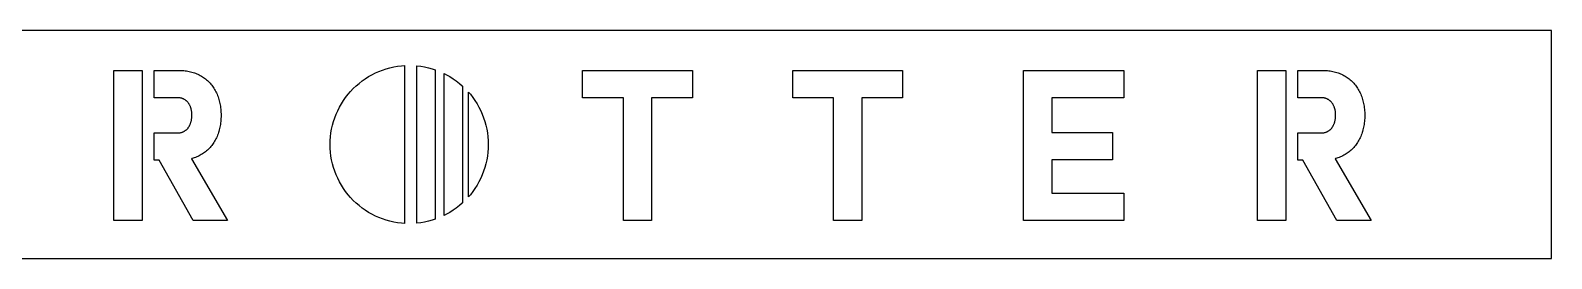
# Model space of a CAD drawing. Header units: metres. Extents: x 0 to 2000, y 0 to 150.
# Drawn here: x 1000 to 2000, y 0 to 150 of the extents above; entities that cross this region are included whole.
import ezdxf

# ---------------------------------------------------------------- set-up
doc = ezdxf.new("R2010")
doc.units = ezdxf.units.M

msp = doc.modelspace()

# ---------------------------------------------------------------- linework, layer by layer
for p, q in [((2000, 150), (0, 150)), ((2000, 0), (2000, 150)), ((1054.85, 25), (1054.85, 123.667)), ((1054.85, 123.667), (1073.4, 123.667)), ((1073.4, 123.667), (1073.4, 25)), ((1081.4, 105.765), (1081.4, 123.667)), ((1081.4, 123.667), (1098.05, 123.667)), ((1098.05, 123.667), (1099, 123.654)), ((1099, 123.654), (1099.94, 123.616)), ((1099.94, 123.616), (1100.86, 123.553)), ((1100.86, 123.553), (1101.77, 123.464)), ((1101.77, 123.464), (1102.67, 123.35)), ((1102.67, 123.35), (1103.55, 123.211)), ((1103.55, 123.211), (1104.42, 123.046)), ((1104.42, 123.046), (1105.27, 122.856)), ((1105.27, 122.856), (1106.11, 122.641)), ((1106.11, 122.641), (1106.94, 122.4)), ((1106.94, 122.4), (1107.76, 122.134)), ((1107.76, 122.134), (1108.56, 121.842)), ((1108.56, 121.842), (1109.34, 121.526)), ((1109.34, 121.526), (1110.12, 121.183)), ((1110.12, 121.183), (1110.88, 120.816)), ((1110.88, 120.816), (1111.62, 120.423)), ((1111.62, 120.423), (1112.36, 120.005)), ((1112.36, 120.005), (1113.07, 119.564)), ((1222.27, 119.602), (1224.49, 120.86)), ((1224.49, 120.86), (1226.77, 122.007)), ((1226.77, 122.007), (1229.1, 123.042)), ((1229.1, 123.042), (1231.48, 123.96)), ((1231.48, 123.96), (1233.91, 124.761)), ((1233.91, 124.761), (1236.36, 125.442)), ((1236.36, 125.442), (1238.86, 126.001)), ((1238.86, 126.001), (1241.37, 126.437)), ((1241.37, 126.437), (1243.9, 126.75)), ((1243.9, 126.75), (1246, 126.904)), ((1246, 126.904), (1246, 23.0957)), ((1254, 126.757), (1254.1, 126.75)), ((1254, 23.2432), (1254, 126.757)), ((1254.1, 126.75), (1256.63, 126.437)), ((1256.63, 126.437), (1259.14, 126.001)), ((1259.14, 126.001), (1261.64, 125.442)), ((1261.64, 125.442), (1264.09, 124.761)), ((1264.09, 124.761), (1266, 124.132)), ((1266, 124.132), (1266, 25.8685)), ((1272, 121.621), (1273.51, 120.86)), ((1272, 28.3787), (1272, 121.621)), ((1273.51, 120.86), (1275.73, 119.602)), ((1362.96, 105.697), (1362.96, 123.599)), ((1362.96, 123.599), (1435.24, 123.599)), ((1435.24, 123.599), (1435.24, 105.697)), ((1501.11, 105.697), (1501.11, 123.599)), ((1501.11, 123.599), (1573.39, 123.599)), ((1573.39, 123.599), (1573.39, 105.697)), ((1652.82, 25), (1652.82, 123.599)), ((1652.82, 123.599), (1718.87, 123.599)), ((1718.87, 123.599), (1718.87, 105.697)), ((1806.73, 25), (1806.73, 123.667)), ((1806.73, 123.667), (1825.2, 123.667)), ((1825.2, 123.667), (1825.2, 25)), ((1833.2, 105.765), (1833.2, 123.667)), ((1833.2, 123.667), (1849.93, 123.667)), ((1849.93, 123.667), (1850.88, 123.654)), ((1850.88, 123.654), (1851.81, 123.616)), ((1851.81, 123.616), (1852.74, 123.553)), ((1852.74, 123.553), (1853.65, 123.464)), ((1853.65, 123.464), (1854.54, 123.35)), ((1854.54, 123.35), (1855.42, 123.211)), ((1855.42, 123.211), (1856.29, 123.046)), ((1856.29, 123.046), (1857.15, 122.856)), ((1857.15, 122.856), (1857.99, 122.641)), ((1857.99, 122.641), (1858.82, 122.4)), ((1858.82, 122.4), (1859.63, 122.134)), ((1859.63, 122.134), (1860.43, 121.842)), ((1860.43, 121.842), (1861.22, 121.526)), ((1861.22, 121.526), (1861.99, 121.183)), ((1861.99, 121.183), (1862.75, 120.816)), ((1862.75, 120.816), (1863.5, 120.423)), ((1863.5, 120.423), (1864.23, 120.005)), ((1864.23, 120.005), (1864.95, 119.564)), ((1113.07, 119.564), (1113.77, 119.102)), ((1113.77, 119.102), (1114.45, 118.619)), ((1114.45, 118.619), (1115.11, 118.115)), ((1115.11, 118.115), (1115.75, 117.59)), ((1115.75, 117.59), (1116.37, 117.044)), ((1116.37, 117.044), (1116.97, 116.478)), ((1116.97, 116.478), (1117.55, 115.89)), ((1117.55, 115.89), (1118.11, 115.282)), ((1118.11, 115.282), (1118.65, 114.652)), ((1118.65, 114.652), (1119.18, 114.002)), ((1119.18, 114.002), (1119.68, 113.331)), ((1119.68, 113.331), (1120.17, 112.639)), ((1120.17, 112.639), (1120.63, 111.927)), ((1120.63, 111.927), (1121.08, 111.193)), ((1121.08, 111.193), (1121.51, 110.438)), ((1121.51, 110.438), (1121.92, 109.663)), ((1210.47, 109.921), (1212.23, 111.77)), ((1212.23, 111.77), (1214.08, 113.529)), ((1214.08, 113.529), (1216.01, 115.197)), ((1216.01, 115.197), (1218.02, 116.767)), ((1218.02, 116.767), (1220.11, 118.236)), ((1220.11, 118.236), (1222.27, 119.602)), ((1275.73, 119.602), (1277.89, 118.236)), ((1277.89, 118.236), (1279.98, 116.767)), ((1279.98, 116.767), (1281.99, 115.197)), ((1281.99, 115.197), (1283.92, 113.529)), ((1283.92, 113.529), (1284, 113.454)), ((1284, 113.454), (1284, 36.5457)), ((1864.95, 119.564), (1865.65, 119.102)), ((1865.65, 119.102), (1866.33, 118.619)), ((1866.33, 118.619), (1866.98, 118.115)), ((1866.98, 118.115), (1867.62, 117.59)), ((1867.62, 117.59), (1868.24, 117.044)), ((1868.24, 117.044), (1868.84, 116.478)), ((1868.84, 116.478), (1869.43, 115.89)), ((1869.43, 115.89), (1869.99, 115.282)), ((1869.99, 115.282), (1870.53, 114.652)), ((1870.53, 114.652), (1871.06, 114.002)), ((1871.06, 114.002), (1871.56, 113.331)), ((1871.56, 113.331), (1872.05, 112.639)), ((1872.05, 112.639), (1872.51, 111.927)), ((1872.51, 111.927), (1872.96, 111.193)), ((1872.96, 111.193), (1873.39, 110.438)), ((1873.39, 110.438), (1873.79, 109.663)), ((1096.56, 105.765), (1081.4, 105.765)), ((1096.9, 105.76), (1096.56, 105.765)), ((1097.23, 105.745), (1096.9, 105.76)), ((1097.56, 105.721), (1097.23, 105.745)), ((1097.89, 105.686), (1097.56, 105.721)), ((1098.21, 105.642), (1097.89, 105.686)), ((1098.52, 105.588), (1098.21, 105.642)), ((1098.83, 105.524), (1098.52, 105.588)), ((1099.14, 105.45), (1098.83, 105.524)), ((1099.44, 105.366), (1099.14, 105.45)), ((1099.73, 105.272), (1099.44, 105.366)), ((1100.02, 105.169), (1099.73, 105.272)), ((1100.3, 105.055), (1100.02, 105.169)), ((1100.58, 104.932), (1100.3, 105.055)), ((1100.85, 104.799), (1100.58, 104.932)), ((1101.12, 104.656), (1100.85, 104.799)), ((1101.39, 104.504), (1101.12, 104.656)), ((1101.64, 104.341), (1101.39, 104.504)), ((1101.89, 104.169), (1101.64, 104.341)), ((1102.14, 103.989), (1101.89, 104.169)), ((1102.38, 103.8), (1102.14, 103.989)), ((1102.61, 103.603), (1102.38, 103.8)), ((1102.83, 103.398), (1102.61, 103.603)), ((1103.05, 103.184), (1102.83, 103.398)), ((1103.26, 102.961), (1103.05, 103.184)), ((1103.47, 102.73), (1103.26, 102.961)), ((1103.66, 102.491), (1103.47, 102.73)), ((1103.86, 102.243), (1103.66, 102.491)), ((1104.04, 101.987), (1103.86, 102.243)), ((1104.22, 101.722), (1104.04, 101.987)), ((1104.39, 101.449), (1104.22, 101.722)), ((1104.55, 101.167), (1104.39, 101.449)), ((1104.71, 100.877), (1104.55, 101.167)), ((1104.86, 100.579), (1104.71, 100.877)), ((1105, 100.272), (1104.86, 100.579)), ((1105.13, 99.958), (1105, 100.272)), ((1121.92, 109.663), (1122.31, 108.87)), ((1122.31, 108.87), (1122.67, 108.062)), ((1122.67, 108.062), (1123.01, 107.239)), ((1123.01, 107.239), (1123.33, 106.402)), ((1123.33, 106.402), (1123.62, 105.549)), ((1123.62, 105.549), (1123.89, 104.682)), ((1123.89, 104.682), (1124.14, 103.8)), ((1124.14, 103.8), (1124.36, 102.904)), ((1124.36, 102.904), (1124.56, 101.992)), ((1124.56, 101.992), (1124.73, 101.066)), ((1124.73, 101.066), (1124.89, 100.125)), ((1124.89, 100.125), (1125.02, 99.1695)), ((1203.14, 99.5126), (1204.4, 101.733)), ((1204.4, 101.733), (1205.76, 103.89)), ((1205.76, 103.89), (1207.23, 105.976)), ((1207.23, 105.976), (1208.8, 107.988)), ((1208.8, 107.988), (1210.47, 109.921)), ((1288, 109.376), (1289.2, 107.988)), ((1288, 40.6244), (1288, 109.376)), ((1289.2, 107.988), (1290.77, 105.976)), ((1290.77, 105.976), (1292.24, 103.89)), ((1292.24, 103.89), (1293.6, 101.733)), ((1293.6, 101.733), (1294.86, 99.5126)), ((1389.81, 105.697), (1362.96, 105.697)), ((1389.81, 25), (1389.81, 105.697)), ((1435.24, 105.697), (1408.39, 105.697)), ((1408.39, 105.697), (1408.39, 25)), ((1527.96, 105.697), (1501.11, 105.697)), ((1527.96, 25), (1527.96, 105.697)), ((1573.39, 105.697), (1546.54, 105.697)), ((1546.54, 105.697), (1546.54, 25)), ((1718.87, 105.697), (1671.4, 105.697)), ((1671.4, 105.697), (1671.4, 82.912)), ((1848.43, 105.765), (1833.2, 105.765)), ((1848.77, 105.76), (1848.43, 105.765)), ((1849.11, 105.745), (1848.77, 105.76)), ((1849.44, 105.721), (1849.11, 105.745)), ((1849.76, 105.686), (1849.44, 105.721)), ((1850.08, 105.642), (1849.76, 105.686)), ((1850.4, 105.588), (1850.08, 105.642)), ((1850.71, 105.524), (1850.4, 105.588)), ((1851.01, 105.45), (1850.71, 105.524)), ((1851.31, 105.366), (1851.01, 105.45)), ((1851.61, 105.272), (1851.31, 105.366)), ((1851.9, 105.169), (1851.61, 105.272)), ((1852.18, 105.055), (1851.9, 105.169)), ((1852.46, 104.932), (1852.18, 105.055)), ((1852.73, 104.799), (1852.46, 104.932)), ((1853, 104.656), (1852.73, 104.799)), ((1853.26, 104.504), (1853, 104.656)), ((1853.52, 104.341), (1853.26, 104.504)), ((1853.77, 104.169), (1853.52, 104.341)), ((1854.02, 103.989), (1853.77, 104.169)), ((1854.26, 103.8), (1854.02, 103.989)), ((1854.49, 103.603), (1854.26, 103.8)), ((1854.71, 103.398), (1854.49, 103.603)), ((1854.93, 103.184), (1854.71, 103.398)), ((1855.14, 102.961), (1854.93, 103.184)), ((1855.34, 102.73), (1855.14, 102.961)), ((1855.54, 102.491), (1855.34, 102.73)), ((1855.73, 102.243), (1855.54, 102.491)), ((1855.92, 101.987), (1855.73, 102.243)), ((1856.09, 101.722), (1855.92, 101.987)), ((1856.26, 101.449), (1856.09, 101.722)), ((1856.43, 101.167), (1856.26, 101.449)), ((1856.58, 100.877), (1856.43, 101.167)), ((1856.73, 100.579), (1856.58, 100.877)), ((1856.88, 100.272), (1856.73, 100.579)), ((1857.01, 99.958), (1856.88, 100.272)), ((1873.79, 109.663), (1874.18, 108.87)), ((1874.18, 108.87), (1874.55, 108.062)), ((1874.55, 108.062), (1874.89, 107.239)), ((1874.89, 107.239), (1875.2, 106.402)), ((1875.2, 106.402), (1875.5, 105.549)), ((1875.5, 105.549), (1875.77, 104.682)), ((1875.77, 104.682), (1876.01, 103.8)), ((1876.01, 103.8), (1876.24, 102.904)), ((1876.24, 102.904), (1876.43, 101.992)), ((1876.43, 101.992), (1876.61, 101.066)), ((1876.61, 101.066), (1876.76, 100.125)), ((1876.76, 100.125), (1876.89, 99.1695)), ((1105.26, 99.6384), (1105.13, 99.958)), ((1105.38, 99.3131), (1105.26, 99.6384)), ((1105.49, 98.9823), (1105.38, 99.3131)), ((1105.59, 98.6458), (1105.49, 98.9823)), ((1105.53, 89.6913), (1105.63, 90.0334)), ((1105.69, 98.3037), (1105.59, 98.6458)), ((1105.63, 90.0334), (1105.72, 90.3812)), ((1105.78, 97.9559), (1105.69, 98.3037)), ((1105.72, 90.3812), (1105.8, 90.7347)), ((1105.85, 97.6025), (1105.78, 97.9559)), ((1105.8, 90.7347), (1105.87, 91.0937)), ((1105.92, 97.2435), (1105.85, 97.6025)), ((1105.87, 91.0937), (1105.94, 91.4584)), ((1105.98, 96.8789), (1105.92, 97.2435)), ((1105.94, 91.4584), (1106, 91.8288)), ((1106.04, 96.5087), (1105.98, 96.8789)), ((1106, 91.8288), (1106.05, 92.2047)), ((1106.08, 96.1328), (1106.04, 96.5087)), ((1106.05, 92.2047), (1106.09, 92.5863)), ((1106.12, 95.7513), (1106.08, 96.1328)), ((1106.09, 92.5863), (1106.13, 92.9735)), ((1106.15, 95.3642), (1106.12, 95.7513)), ((1106.13, 92.9735), (1106.15, 93.3664)), ((1106.17, 94.9714), (1106.15, 95.3642)), ((1106.15, 93.3664), (1106.17, 93.7649)), ((1106.18, 94.573), (1106.17, 94.9714)), ((1106.17, 93.7649), (1106.19, 94.169)), ((1106.19, 94.169), (1106.18, 94.573)), ((1125.02, 99.1695), (1125.12, 98.199)), ((1125.12, 90.1385), (1125.02, 89.1679)), ((1125.12, 98.199), (1125.2, 97.2137)), ((1125.2, 91.124), (1125.12, 90.1385)), ((1125.2, 97.2137), (1125.26, 96.2135)), ((1125.26, 92.1242), (1125.2, 91.124)), ((1125.26, 96.2135), (1125.3, 95.1987)), ((1125.3, 93.1392), (1125.26, 92.1242)), ((1125.3, 95.1987), (1125.31, 94.169)), ((1125.31, 94.169), (1125.3, 93.1392)), ((1198.56, 87.635), (1199.24, 90.0948)), ((1199.24, 90.0948), (1200.04, 92.5183)), ((1200.04, 92.5183), (1200.96, 94.8995)), ((1200.96, 94.8995), (1201.99, 97.2329)), ((1201.99, 97.2329), (1203.14, 99.5126)), ((1294.86, 99.5126), (1296.01, 97.2329)), ((1296.01, 97.2329), (1297.04, 94.8995)), ((1297.04, 94.8995), (1297.96, 92.5183)), ((1297.96, 92.5183), (1298.76, 90.0948)), ((1298.76, 90.0948), (1299.44, 87.635)), ((1857.14, 99.6384), (1857.01, 99.958)), ((1857.26, 99.3131), (1857.14, 99.6384)), ((1857.37, 98.9823), (1857.26, 99.3131)), ((1857.47, 98.6458), (1857.37, 98.9823)), ((1857.41, 89.6913), (1857.51, 90.0334)), ((1857.57, 98.3037), (1857.47, 98.6458)), ((1857.51, 90.0334), (1857.6, 90.3812)), ((1857.65, 97.9559), (1857.57, 98.3037)), ((1857.6, 90.3812), (1857.68, 90.7347)), ((1857.73, 97.6025), (1857.65, 97.9559)), ((1857.68, 90.7347), (1857.75, 91.0937)), ((1857.8, 97.2435), (1857.73, 97.6025)), ((1857.75, 91.0937), (1857.82, 91.4584)), ((1857.86, 96.8789), (1857.8, 97.2435)), ((1857.82, 91.4584), (1857.88, 91.8288)), ((1857.92, 96.5087), (1857.86, 96.8789)), ((1857.88, 91.8288), (1857.93, 92.2047)), ((1857.96, 96.1328), (1857.92, 96.5087)), ((1857.93, 92.2047), (1857.97, 92.5863)), ((1858, 95.7513), (1857.96, 96.1328)), ((1857.97, 92.5863), (1858, 92.9735)), ((1858.03, 95.3642), (1858, 95.7513)), ((1858, 92.9735), (1858.03, 93.3664)), ((1858.05, 94.9714), (1858.03, 95.3642)), ((1858.03, 93.3664), (1858.05, 93.7649)), ((1858.06, 94.573), (1858.05, 94.9714)), ((1858.05, 93.7649), (1858.06, 94.169)), ((1858.06, 94.169), (1858.06, 94.573)), ((1876.89, 99.1695), (1877, 98.199)), ((1877, 90.1385), (1876.89, 89.1679)), ((1877, 98.199), (1877.08, 97.2137)), ((1877.08, 91.124), (1877, 90.1385)), ((1877.08, 97.2137), (1877.14, 96.2135)), ((1877.14, 92.1242), (1877.08, 91.124)), ((1877.14, 96.2135), (1877.17, 95.1987)), ((1877.17, 93.1392), (1877.14, 92.1242)), ((1877.17, 95.1987), (1877.19, 94.169)), ((1877.19, 94.169), (1877.17, 93.1392)), ((1081.4, 64.67), (1081.4, 82.573)), ((1081.4, 82.573), (1096.56, 82.573)), ((1096.56, 82.573), (1096.89, 82.5779)), ((1096.89, 82.5779), (1097.22, 82.5927)), ((1097.22, 82.5927), (1097.54, 82.6173)), ((1097.54, 82.6173), (1097.86, 82.6518)), ((1097.86, 82.6518), (1098.17, 82.6962)), ((1098.17, 82.6962), (1098.48, 82.7504)), ((1098.48, 82.7504), (1098.79, 82.8144)), ((1098.79, 82.8144), (1099.09, 82.8883)), ((1099.09, 82.8883), (1099.38, 82.9721)), ((1099.38, 82.9721), (1099.67, 83.0657)), ((1099.67, 83.0657), (1099.96, 83.1692)), ((1099.96, 83.1692), (1100.24, 83.2825)), ((1100.24, 83.2825), (1100.52, 83.4057)), ((1100.52, 83.4057), (1100.79, 83.5388)), ((1100.79, 83.5388), (1101.05, 83.6816)), ((1101.05, 83.6816), (1101.32, 83.8344)), ((1101.32, 83.8344), (1101.57, 83.997)), ((1101.57, 83.997), (1101.83, 84.1687)), ((1101.83, 84.1687), (1102.07, 84.3489)), ((1102.07, 84.3489), (1102.31, 84.5376)), ((1102.31, 84.5376), (1102.54, 84.7346)), ((1102.54, 84.7346), (1102.77, 84.9402)), ((1102.77, 84.9402), (1102.98, 85.1541)), ((1102.98, 85.1541), (1103.2, 85.3766)), ((1103.2, 85.3766), (1103.4, 85.6074)), ((1103.4, 85.6074), (1103.6, 85.8467)), ((1103.6, 85.8467), (1103.79, 86.0944)), ((1103.79, 86.0944), (1103.97, 86.3506)), ((1103.97, 86.3506), (1104.15, 86.6152)), ((1104.15, 86.6152), (1104.32, 86.8883)), ((1104.32, 86.8883), (1104.48, 87.1698)), ((1104.48, 87.1698), (1104.64, 87.4598)), ((1104.64, 87.4598), (1104.79, 87.7581)), ((1104.79, 87.7581), (1104.93, 88.065)), ((1104.93, 88.065), (1105.07, 88.379)), ((1105.07, 88.379), (1105.19, 88.6986)), ((1105.19, 88.6986), (1105.32, 89.0239)), ((1105.32, 89.0239), (1105.43, 89.3548)), ((1105.43, 89.3548), (1105.53, 89.6913)), ((1122.67, 80.2743), (1122.31, 79.4663)), ((1123.01, 81.0972), (1122.67, 80.2743)), ((1123.33, 81.9348), (1123.01, 81.0972)), ((1123.62, 82.7872), (1123.33, 81.9348)), ((1123.89, 83.6544), (1123.62, 82.7872)), ((1124.14, 84.5363), (1123.89, 83.6544)), ((1124.36, 85.4331), (1124.14, 84.5363)), ((1124.56, 86.3446), (1124.36, 85.4331)), ((1124.73, 87.2709), (1124.56, 86.3446)), ((1124.89, 88.212), (1124.73, 87.2709)), ((1125.02, 89.1679), (1124.89, 88.212)), ((1197.06, 77.5515), (1197.25, 80.0969)), ((1197.25, 80.0969), (1197.56, 82.63)), ((1197.56, 82.63), (1198, 85.1447)), ((1198, 85.1447), (1198.56, 87.635)), ((1299.44, 87.635), (1300, 85.1447)), ((1300, 85.1447), (1300.44, 82.63)), ((1300.44, 82.63), (1300.75, 80.0969)), ((1300.75, 80.0969), (1300.94, 77.5515)), ((1671.4, 82.912), (1711.41, 82.912)), ((1711.41, 82.912), (1711.41, 65.009)), ((1833.2, 64.67), (1833.2, 82.573)), ((1833.2, 82.573), (1848.43, 82.573)), ((1848.43, 82.573), (1848.77, 82.5779)), ((1848.77, 82.5779), (1849.09, 82.5927)), ((1849.09, 82.5927), (1849.42, 82.6173)), ((1849.42, 82.6173), (1849.74, 82.6518)), ((1849.74, 82.6518), (1850.05, 82.6962)), ((1850.05, 82.6962), (1850.36, 82.7504)), ((1850.36, 82.7504), (1850.66, 82.8144)), ((1850.66, 82.8144), (1850.96, 82.8883)), ((1850.96, 82.8883), (1851.26, 82.9721)), ((1851.26, 82.9721), (1851.55, 83.0657)), ((1851.55, 83.0657), (1851.84, 83.1692)), ((1851.84, 83.1692), (1852.12, 83.2825)), ((1852.12, 83.2825), (1852.39, 83.4057)), ((1852.39, 83.4057), (1852.66, 83.5388)), ((1852.66, 83.5388), (1852.93, 83.6816)), ((1852.93, 83.6816), (1853.19, 83.8344)), ((1853.19, 83.8344), (1853.45, 83.997)), ((1853.45, 83.997), (1853.7, 84.1687)), ((1853.7, 84.1687), (1853.95, 84.3489)), ((1853.95, 84.3489), (1854.19, 84.5376)), ((1854.19, 84.5376), (1854.42, 84.7346)), ((1854.42, 84.7346), (1854.64, 84.9402)), ((1854.64, 84.9402), (1854.86, 85.1541)), ((1854.86, 85.1541), (1855.07, 85.3766)), ((1855.07, 85.3766), (1855.28, 85.6074)), ((1855.28, 85.6074), (1855.47, 85.8467)), ((1855.47, 85.8467), (1855.66, 86.0944)), ((1855.66, 86.0944), (1855.85, 86.3506)), ((1855.85, 86.3506), (1856.03, 86.6152)), ((1856.03, 86.6152), (1856.2, 86.8883)), ((1856.2, 86.8883), (1856.36, 87.1698)), ((1856.36, 87.1698), (1856.52, 87.4598)), ((1856.52, 87.4598), (1856.66, 87.7581)), ((1856.66, 87.7581), (1856.81, 88.065)), ((1856.81, 88.065), (1856.94, 88.379)), ((1856.94, 88.379), (1857.07, 88.6986)), ((1857.07, 88.6986), (1857.19, 89.0239)), ((1857.19, 89.0239), (1857.3, 89.3548)), ((1857.3, 89.3548), (1857.41, 89.6913)), ((1874.55, 80.2743), (1874.18, 79.4663)), ((1874.89, 81.0972), (1874.55, 80.2743)), ((1875.2, 81.9348), (1874.89, 81.0972)), ((1875.5, 82.7872), (1875.2, 81.9348)), ((1875.77, 83.6544), (1875.5, 82.7872)), ((1876.01, 84.5363), (1875.77, 83.6544)), ((1876.24, 85.4331), (1876.01, 84.5363)), ((1876.43, 86.3446), (1876.24, 85.4331)), ((1876.61, 87.2709), (1876.43, 86.3446)), ((1876.76, 88.212), (1876.61, 87.2709)), ((1876.89, 89.1679), (1876.76, 88.212)), ((1115.09, 70.2223), (1114.43, 69.7184)), ((1115.73, 70.7471), (1115.09, 70.2223)), ((1116.35, 71.2928), (1115.73, 70.7471)), ((1116.96, 71.8593), (1116.35, 71.2928)), ((1117.54, 72.4467), (1116.96, 71.8593)), ((1118.1, 73.055), (1117.54, 72.4467)), ((1118.65, 73.6842), (1118.1, 73.055)), ((1119.17, 74.3342), (1118.65, 73.6842)), ((1119.68, 75.0052), (1119.17, 74.3342)), ((1120.17, 75.697), (1119.68, 75.0052)), ((1120.63, 76.4097), (1120.17, 75.697)), ((1121.08, 77.1432), (1120.63, 76.4097)), ((1121.51, 77.8977), (1121.08, 77.1432)), ((1121.92, 78.673), (1121.51, 77.8977)), ((1122.31, 79.4663), (1121.92, 78.673)), ((1197, 75), (1197.06, 77.5515)), ((1197.06, 72.4485), (1197, 75)), ((1197.25, 69.9031), (1197.06, 72.4485)), ((1300.94, 72.4485), (1300.75, 69.9031)), ((1300.94, 77.5515), (1301, 75)), ((1301, 75), (1300.94, 72.4485)), ((1866.96, 70.2223), (1866.3, 69.7184)), ((1867.61, 70.7471), (1866.96, 70.2223)), ((1868.23, 71.2928), (1867.61, 70.7471)), ((1868.83, 71.8593), (1868.23, 71.2928)), ((1869.42, 72.4467), (1868.83, 71.8593)), ((1869.98, 73.055), (1869.42, 72.4467)), ((1870.53, 73.6842), (1869.98, 73.055)), ((1871.05, 74.3342), (1870.53, 73.6842)), ((1871.56, 75.0052), (1871.05, 74.3342)), ((1872.04, 75.697), (1871.56, 75.0052)), ((1872.51, 76.4097), (1872.04, 75.697)), ((1872.96, 77.1432), (1872.51, 76.4097)), ((1873.39, 77.8977), (1872.96, 77.1432)), ((1873.79, 78.673), (1873.39, 77.8977)), ((1874.18, 79.4663), (1873.79, 78.673)), ((1084.7, 64.67), (1081.4, 64.67)), ((1106.93, 25), (1084.7, 64.67)), ((1106.07, 65.6964), (1105.88, 65.6464)), ((1105.88, 65.6464), (1129.45, 25)), ((1106.9, 65.9371), (1106.07, 65.6964)), ((1107.71, 66.2032), (1106.9, 65.9371)), ((1108.51, 66.4947), (1107.71, 66.2032)), ((1109.3, 66.8114), (1108.51, 66.4947)), ((1110.07, 67.1536), (1109.3, 66.8114)), ((1110.84, 67.521), (1110.07, 67.1536)), ((1111.59, 67.9138), (1110.84, 67.521)), ((1112.32, 68.332), (1111.59, 67.9138)), ((1113.04, 68.7733), (1112.32, 68.332)), ((1113.74, 69.2354), (1113.04, 68.7733)), ((1114.43, 69.7184), (1113.74, 69.2354)), ((1197.56, 67.37), (1197.25, 69.9031)), ((1198, 64.8553), (1197.56, 67.37)), ((1198.56, 62.365), (1198, 64.8553)), ((1199.24, 59.9052), (1198.56, 62.365)), ((1299.44, 62.365), (1298.76, 59.9052)), ((1300, 64.8553), (1299.44, 62.365)), ((1300.44, 67.37), (1300, 64.8553)), ((1300.75, 69.9031), (1300.44, 67.37)), ((1711.41, 65.009), (1671.4, 65.009)), ((1671.4, 65.009), (1671.4, 42.903)), ((1836.58, 64.67), (1833.2, 64.67)), ((1858.81, 25), (1836.58, 64.67)), ((1857.95, 65.6964), (1857.75, 65.6464)), ((1857.75, 65.6464), (1881.32, 25)), ((1858.77, 65.9371), (1857.95, 65.6964)), ((1859.59, 66.2032), (1858.77, 65.9371)), ((1860.39, 66.4947), (1859.59, 66.2032)), ((1861.18, 66.8114), (1860.39, 66.4947)), ((1861.95, 67.1536), (1861.18, 66.8114)), ((1862.71, 67.521), (1861.95, 67.1536)), ((1863.46, 67.9138), (1862.71, 67.521)), ((1864.2, 68.332), (1863.46, 67.9138)), ((1864.92, 68.7733), (1864.2, 68.332)), ((1865.62, 69.2354), (1864.92, 68.7733)), ((1866.3, 69.7184), (1865.62, 69.2354)), ((1200.04, 57.4817), (1199.24, 59.9052)), ((1200.96, 55.1005), (1200.04, 57.4817)), ((1201.99, 52.7671), (1200.96, 55.1005)), ((1203.14, 50.4874), (1201.99, 52.7671)), ((1204.4, 48.2666), (1203.14, 50.4874)), ((1294.86, 50.4874), (1293.6, 48.2666)), ((1296.01, 52.7671), (1294.86, 50.4874)), ((1297.04, 55.1005), (1296.01, 52.7671)), ((1297.96, 57.4817), (1297.04, 55.1005)), ((1298.76, 59.9052), (1297.96, 57.4817)), ((1205.76, 46.1103), (1204.4, 48.2666)), ((1207.23, 44.0236), (1205.76, 46.1103)), ((1208.8, 42.0116), (1207.23, 44.0236)), ((1210.47, 40.0789), (1208.8, 42.0116)), ((1212.23, 38.2304), (1210.47, 40.0789)), ((1289.2, 42.0116), (1288, 40.6244)), ((1290.77, 44.0236), (1289.2, 42.0116)), ((1292.24, 46.1103), (1290.77, 44.0236)), ((1293.6, 48.2666), (1292.24, 46.1103)), ((1671.4, 42.903), (1718.87, 42.903)), ((1718.87, 42.903), (1718.87, 25)), ((1214.08, 36.4705), (1212.23, 38.2304)), ((1216.01, 34.8035), (1214.08, 36.4705)), ((1218.02, 33.2332), (1216.01, 34.8035)), ((1220.11, 31.7636), (1218.02, 33.2332)), ((1222.27, 30.3981), (1220.11, 31.7636)), ((1224.49, 29.1401), (1222.27, 30.3981)), ((1275.73, 30.3981), (1273.51, 29.1401)), ((1277.89, 31.7636), (1275.73, 30.3981)), ((1279.98, 33.2332), (1277.89, 31.7636)), ((1281.99, 34.8035), (1279.98, 33.2332)), ((1283.92, 36.4705), (1281.99, 34.8035)), ((1284, 36.5457), (1283.92, 36.4705)), ((1073.4, 25), (1054.85, 25)), ((1129.45, 25), (1106.93, 25)), ((1226.77, 27.9926), (1224.49, 29.1401)), ((1229.1, 26.9583), (1226.77, 27.9926)), ((1231.48, 26.0397), (1229.1, 26.9583)), ((1233.91, 25.2391), (1231.48, 26.0397)), ((1236.36, 24.5584), (1233.91, 25.2391)), ((1238.86, 23.9992), (1236.36, 24.5584)), ((1241.37, 23.5628), (1238.86, 23.9992)), ((1243.9, 23.2504), (1241.37, 23.5628)), ((1246, 23.0957), (1243.9, 23.2504)), ((1254.1, 23.2504), (1254, 23.2432)), ((1256.63, 23.5628), (1254.1, 23.2504)), ((1259.14, 23.9992), (1256.63, 23.5628)), ((1261.64, 24.5584), (1259.14, 23.9992)), ((1264.09, 25.2391), (1261.64, 24.5584)), ((1266, 25.8685), (1264.09, 25.2391)), ((1273.51, 29.1401), (1272, 28.3787)), ((1408.39, 25), (1389.81, 25)), ((1546.54, 25), (1527.96, 25)), ((1718.87, 25), (1652.82, 25)), ((1825.2, 25), (1806.73, 25)), ((1881.32, 25), (1858.81, 25)), ((0, 0), (2000, 0))]:
    msp.add_line(p, q)

doc.saveas('drawing.dxf')
